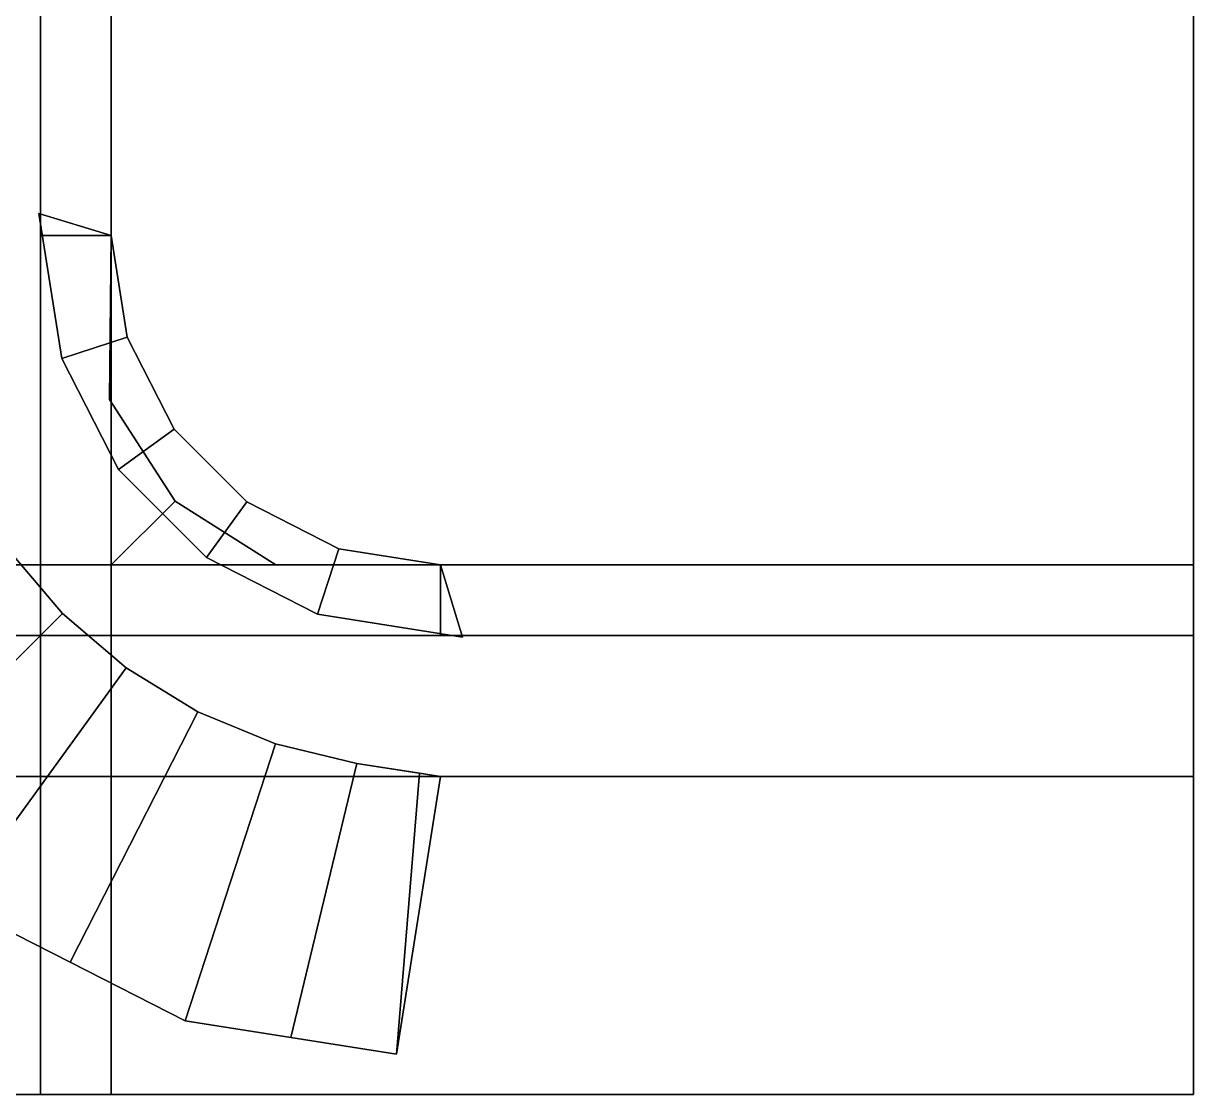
# Model space of a CAD drawing. Header units: millimetres. Extents: x -40.9 to 0, y -39.3 to 53.8.
# Drawn here: x -24.86 to 0, y -39.25 to -16.48 of the extents above; entities that cross this region are included whole.
import ezdxf

# ---------------------------------------------------------------- set-up
doc = ezdxf.new("R2010")
doc.units = ezdxf.units.MM
for name, color, linetype in [('CUBE2', 7, 'Continuous'), ('TUBE5_COP7', 7, 'Continuous'), ('TUBE5_COP8', 7, 'Continuous')]:
    doc.layers.add(name, color=color, linetype=linetype)

msp = doc.modelspace()

# ---------------------------------------------------------------- hatches: boundary and pattern name
at = {"extrusion": (1, 0, 0)}
h = msp.add_hatch(color=256, dxfattribs=at)
h.dxf.hatch_style = 1
h.paths.add_polyline_path([(-39.253, 17.966), (-32.493, 17.966), (-32.493, 15.466), (-29.493, 15.466), (-29.493, 17.966), (-27.993, 17.966), (-27.993, 5.966), (-15.993, 5.966), (-15.993, -8.034), (31.007, -8.034), (31.007, 17.966), (32.507, 17.966), (32.507, 15.466), (35.507, 15.466), (35.507, 17.966), (53.767, 17.966), (53.767, -14.034), (-39.253, -14.034)])

# ---------------------------------------------------------------- linework, layer by layer
at = {"extrusion": (1, 0, 0), "elevation": 0}
msp.add_lwpolyline([(-39.253, 17.966), (-32.493, 17.966), (-32.493, 15.466), (-29.493, 15.466), (-29.493, 17.966), (-27.993, 17.966), (-27.993, 5.966), (-15.993, 5.966), (-15.993, -8.034), (31.007, -8.034), (31.007, 17.966), (32.507, 17.966), (32.507, 15.466), (35.507, 15.466), (35.507, 17.966), (53.767, 17.966), (53.767, -14.034), (-39.253, -14.034)], close=True, dxfattribs=at)
at = {"elevation": 17.966}
msp.add_lwpolyline([(0, -39.253), (0, -32.493), (0, -32.493)], dxfattribs=at)
at = {"layer": 'CUBE2'}
for points, invisible_edges in [([(-27.5, -27.993, 15.466), (-24.5, -27.993, 15.466), (-24.5, -15.993, 15.466)], 12), ([(-24.5, -15.993, 15.466), (-27.5, -15.993, 15.466), (-27.5, -27.993, 15.466)], 12), ([(-27.5, -15.993, -14.034), (-24.5, -15.993, -14.034), (-24.5, -27.993, -14.034)], 12), ([(-27.5, -15.993, -14.034), (-24.5, -27.993, -14.034), (-27.5, -27.993, -14.034)], 1), ([(-24.5, -15.993, -14.034), (-23, -15.993, -14.034), (-23, -27.993, -14.034)], 12), ([(-24.5, -15.993, -14.034), (-23, -27.993, -14.034), (-24.5, -27.993, -14.034)], 1), ([(-24.5, -15.993, 15.466), (-24.5, -27.993, 15.466), (-24.5, -27.993, 15.466)], 12), ([(-24.5, -27.993, 15.466), (-24.5, -20.993, 15.466), (-24.5, -15.993, 15.466)], 14), ([(-24.5, -20.993, 15.466), (-24.5, -15.993, 15.466), (-24.5, -15.993, 15.466)], 12), ([(-24.5, -20.993, 17.966), (-23, -20.993, 17.966), (-23, -15.993, 17.966)], 12), ([(-23, -15.993, 17.966), (-24.5, -15.993, 17.966), (-24.5, -20.993, 17.966)], 12), ([(-24.5, -20.993, 17.966), (-24.5, -15.993, 17.966), (-24.5, -15.993, 15.466)], 12), ([(-24.5, -15.993, 15.466), (-24.5, -20.993, 15.466), (-24.5, -20.993, 17.966)], 12), ([(-23, -15.993, -14.034), (0, -27.993, -14.034), (-23, -27.993, -14.034)], 1), ([(-23, -20.993, 15.466), (-23, -20.993, 15.466), (-23, -15.993, 15.466)], 2), ([(-23, -20.993, 15.466), (-23, -15.993, 15.466), (-23, -15.993, 15.466)], 12), ([(-23, -15.993, 15.466), (-23, -20.993, 15.466), (-23, -20.993, 5.966)], 12), ([(-23, -20.993, 5.966), (-23, -15.993, 5.966), (-23, -15.993, 15.466)], 12), ([(-23, -15.993, 17.966), (-23, -20.993, 17.966), (-23, -20.993, 15.466)], 12), ([(-23, -20.993, 15.466), (-23, -15.993, 15.466), (-23, -15.993, 17.966)], 12), ([(-11.5, -27.993, 5.966), (0, -15.993, 5.966), (-23, -15.993, 5.966)], 13), ([(-11.5, -27.993, 5.966), (-23, -15.993, 5.966), (-23, -20.993, 5.966)], 13), ([(0, -15.993, 5.966), (-11.5, -27.993, 5.966), (-5.75, -27.993, 5.966)], 13), ([(-5.75, -27.993, 5.966), (0, -27.993, 5.966), (0, -15.993, 5.966)], 12), ([(0, -15.993, -14.034), (0, -15.993, -14.034), (0, -27.993, -14.034)], 12), ([(-23, -20.993, 17.966), (-24.5, -20.993, 17.966), (-24.5, -20.993, 15.466)], 12), ([(-24.5, -20.993, 15.466), (-23, -20.993, 15.466), (-23, -20.993, 17.966)], 12), ([(-23.037, -24.481, 15.466), (-23, -20.993, 15.466), (-24.5, -20.993, 15.466)], 12), ([(-23.037, -24.481, 15.466), (-24.5, -20.993, 15.466), (-24.5, -27.993, 15.466)], 13), ([(-23, -20.993, 15.466), (-23.037, -24.481, 15.466), (-23, -20.993, 5.966)], 14), ([(-23.037, -24.481, 15.466), (-23.037, -24.481, 5.966), (-23, -20.993, 5.966)], 12), ([(-23, -20.993, 5.966), (-23.037, -24.481, 5.966), (-21.636, -26.638, 5.966)], 12), ([(-23, -20.993, 15.466), (-23, -20.993, 5.966), (-23, -20.993, 15.466)], 1), ([(-23, -20.993, 5.966), (-16, -27.993, 5.966), (-11.5, -27.993, 5.966)], 13), ([(-16, -27.993, 5.966), (-23, -20.993, 5.966), (-21.636, -26.638, 5.966)], 15), ([(-23.037, -24.481, 15.466), (-24.5, -27.993, 15.466), (-23, -27.993, 15.466)], 13), ([(-23, -27.993, 15.466), (-21.636, -26.638, 15.466), (-23.037, -24.481, 15.466)], 12), ([(-21.636, -26.638, 5.966), (-23.037, -24.481, 5.966), (-23.037, -24.481, 15.466)], 12), ([(-21.636, -26.638, 5.966), (-23.037, -24.481, 15.466), (-21.636, -26.638, 15.466)], 1), ([(-19.5, -27.993, 15.466), (-21.636, -26.638, 15.466), (-23, -27.993, 15.466)], 12), ([(-21.636, -26.638, 15.466), (-19.5, -27.993, 15.466), (-19.5, -27.993, 5.966)], 12), ([(-19.5, -27.993, 5.966), (-21.636, -26.638, 5.966), (-21.636, -26.638, 15.466)], 12), ([(-16, -27.993, 5.966), (-21.636, -26.638, 5.966), (-19.5, -27.993, 5.966)], 1), ([(-27.5, -29.493, 15.466), (-24.5, -29.493, 15.466), (-24.5, -27.993, 15.466)], 12), ([(-24.5, -27.993, 15.466), (-27.5, -27.993, 15.466), (-27.5, -29.493, 15.466)], 12), ([(-27.5, -27.993, -14.034), (-24.5, -27.993, -14.034), (-24.5, -29.493, -14.034)], 12), ([(-27.5, -27.993, -14.034), (-24.5, -29.493, -14.034), (-27.5, -29.493, -14.034)], 1), ([(-24.5, -29.493, 15.466), (-23, -29.493, 15.466), (-23, -27.993, 15.466)], 12), ([(-23, -27.993, 15.466), (-24.5, -27.993, 15.466), (-24.5, -29.493, 15.466)], 12), ([(-24.5, -27.993, -14.034), (-23, -27.993, -14.034), (-23, -29.493, -14.034)], 12), ([(-24.5, -27.993, -14.034), (-23, -29.493, -14.034), (-24.5, -29.493, -14.034)], 1), ([(-24.5, -27.993, 15.466), (-24.5, -29.493, 15.466), (-24.5, -29.493, 15.466)], 12), ([(-24.5, -29.493, 15.466), (-24.5, -27.993, 15.466), (-24.5, -27.993, 15.466)], 12), ([(-23, -29.493, 15.466), (-16, -29.493, 15.466), (-16, -27.993, 15.466)], 12), ([(-16, -27.993, 15.466), (-23, -27.993, 15.466), (-23, -29.493, 15.466)], 12), ([(-23, -27.993, -14.034), (0, -27.993, -14.034), (0, -29.493, -14.034)], 12), ([(-23, -27.993, -14.034), (0, -29.493, -14.034), (-23, -29.493, -14.034)], 1), ([(-16, -27.993, 15.466), (-16, -27.993, 15.466), (-23, -27.993, 15.466)], 2), ([(-16, -27.993, 15.466), (-19.5, -27.993, 15.466), (-23, -27.993, 15.466)], 14), ([(-19.5, -27.993, 15.466), (-16, -27.993, 15.466), (-16, -27.993, 5.966)], 12), ([(-16, -27.993, 5.966), (-19.5, -27.993, 5.966), (-19.5, -27.993, 15.466)], 12), ([(-5.75, -27.993, 5.966), (-11.5, -27.993, 5.966), (-16, -27.993, 15.466)], 14), ([(-5.75, -27.993, 5.966), (-16, -27.993, 15.466), (0, -27.993, 15.466)], 13), ([(-11.5, -27.993, 5.966), (-16, -27.993, 5.966), (-16, -27.993, 15.466)], 12), ([(-11.5, -27.993, 15.466), (-5.75, -27.993, 15.466), (-16, -27.993, 15.466)], 2), ([(-5.75, -27.993, 15.466), (0, -27.993, 15.466), (-16, -27.993, 15.466)], 14), ([(0, -27.993, 15.466), (0, -27.993, 15.466), (-16, -27.993, 15.466)], 14), ([(0, -27.993, 15.466), (-16, -27.993, 15.466), (-16, -27.993, 15.466)], 12), ([(-11.5, -27.993, 17.966), (-16, -27.993, 17.966), (-16, -29.493, 17.966)], 12), ([(-16, -29.493, 17.966), (-5.75, -27.993, 17.966), (-11.5, -27.993, 17.966)], 13), ([(-16, -29.493, 17.966), (0, -29.493, 17.966), (-5.75, -27.993, 17.966)], 14), ([(-16, -27.993, 17.966), (-11.5, -27.993, 17.966), (-11.5, -27.993, 15.466)], 12), ([(-11.5, -27.993, 15.466), (-16, -27.993, 15.466), (-16, -27.993, 17.966)], 12), ([(-16, -29.493, 17.966), (-16, -27.993, 17.966), (-16, -27.993, 15.466)], 12), ([(-16, -27.993, 15.466), (-16, -29.493, 15.466), (-16, -29.493, 17.966)], 12), ([(-11.5, -27.993, 17.966), (-5.75, -27.993, 17.966), (-5.75, -27.993, 15.466)], 12), ([(-5.75, -27.993, 15.466), (-11.5, -27.993, 15.466), (-11.5, -27.993, 17.966)], 12), ([(0, -27.993, 5.966), (-5.75, -27.993, 5.966), (0, -27.993, 15.466)], 2), ([(0, -29.493, 17.966), (0, -27.993, 17.966), (-5.75, -27.993, 17.966)], 12), ([(0, -27.993, 15.466), (-5.75, -27.993, 15.466), (-5.75, -27.993, 17.966)], 12), ([(0, -27.993, 15.466), (-5.75, -27.993, 17.966), (0, -27.993, 17.966)], 1), ([(-27.5, -32.493, 15.466), (-24.5, -32.493, 15.466), (-24.5, -29.493, 15.466)], 12), ([(-24.5, -29.493, 15.466), (-27.5, -29.493, 15.466), (-27.5, -32.493, 15.466)], 12), ([(-27.5, -29.493, -14.034), (-24.5, -29.493, -14.034), (-24.5, -32.493, -14.034)], 12), ([(-27.5, -29.493, -14.034), (-24.5, -32.493, -14.034), (-27.5, -32.493, -14.034)], 1), ([(-24.5, -32.493, 15.466), (-23, -32.493, 15.466), (-23, -29.493, 15.466)], 12), ([(-23, -29.493, 15.466), (-24.5, -29.493, 15.466), (-24.5, -32.493, 15.466)], 12), ([(-24.5, -29.493, -14.034), (-23, -29.493, -14.034), (-23, -32.493, -14.034)], 12), ([(-24.5, -29.493, -14.034), (-23, -32.493, -14.034), (-24.5, -32.493, -14.034)], 1), ([(-24.5, -29.493, 15.466), (-23, -29.493, 15.466), (-23, -29.493, 15.466)], 12), ([(-23, -29.493, 15.466), (-24.5, -29.493, 15.466), (-24.5, -29.493, 15.466)], 12), ([(-23, -32.493, 15.466), (0, -32.493, 15.466), (0, -29.493, 15.466)], 12), ([(0, -29.493, 15.466), (-23, -29.493, 15.466), (-23, -32.493, 15.466)], 12), ([(-23, -29.493, -14.034), (0, -29.493, -14.034), (0, -32.493, -14.034)], 12), ([(-23, -29.493, -14.034), (0, -32.493, -14.034), (-23, -32.493, -14.034)], 1), ([(-16, -29.493, 15.466), (-23, -29.493, 15.466), (0, -29.493, 15.466)], 14), ([(-23, -29.493, 15.466), (-23, -29.493, 15.466), (0, -29.493, 15.466)], 12), ([(0, -29.493, 15.466), (0, -29.493, 15.466), (-16, -29.493, 15.466)], 12), ([(0, -29.493, 17.966), (-16, -29.493, 17.966), (-16, -29.493, 15.466)], 12), ([(-16, -29.493, 15.466), (0, -29.493, 15.466), (0, -29.493, 17.966)], 12), ([(-27.5, -39.253, 17.966), (-24.5, -39.253, 17.966), (-24.5, -32.493, 17.966)], 12), ([(-24.5, -32.493, 17.966), (-27.5, -32.493, 17.966), (-27.5, -39.253, 17.966)], 12), ([(-27.5, -32.493, -14.034), (-24.5, -32.493, -14.034), (-24.5, -39.253, -14.034)], 12), ([(-27.5, -32.493, -14.034), (-24.5, -39.253, -14.034), (-27.5, -39.253, -14.034)], 1), ([(-24.5, -32.493, 17.966), (-24.5, -32.493, 15.466), (-27.5, -32.493, 17.966)], 2), ([(-24.5, -32.493, 15.466), (-27.5, -32.493, 15.466), (-27.5, -32.493, 17.966)], 12), ([(-24.5, -39.253, 17.966), (-23, -39.253, 17.966), (-23, -32.493, 17.966)], 12), ([(-23, -32.493, 17.966), (-24.5, -32.493, 17.966), (-24.5, -39.253, 17.966)], 12), ([(-24.5, -32.493, -14.034), (-23, -32.493, -14.034), (-23, -39.253, -14.034)], 12), ([(-24.5, -32.493, -14.034), (-23, -39.253, -14.034), (-24.5, -39.253, -14.034)], 1), ([(-23, -32.493, 17.966), (-23, -32.493, 15.466), (-24.5, -32.493, 17.966)], 2), ([(-23, -32.493, 15.466), (-24.5, -32.493, 15.466), (-24.5, -32.493, 17.966)], 12), ([(-23, -39.253, 17.966), (0, -39.253, 17.966), (0, -32.493, 17.966)], 12), ([(0, -32.493, 17.966), (-23, -32.493, 17.966), (-23, -39.253, 17.966)], 12), ([(-23, -32.493, -14.034), (0, -32.493, -14.034), (0, -39.253, -14.034)], 12), ([(-23, -32.493, -14.034), (0, -39.253, -14.034), (-23, -39.253, -14.034)], 1), ([(0, -32.493, 17.966), (0, -32.493, 15.466), (-23, -32.493, 17.966)], 2), ([(0, -32.493, 15.466), (-23, -32.493, 15.466), (-23, -32.493, 17.966)], 12), ([(-27.5, -39.253, 13.966), (-24.5, -39.253, 13.966), (-24.5, -39.253, 17.966)], 12), ([(-27.5, -39.253, 13.966), (-24.5, -39.253, 17.966), (-27.5, -39.253, 17.966)], 1), ([(-27.5, -39.253, 9.966), (-24.5, -39.253, 9.966), (-24.5, -39.253, 13.966)], 12), ([(-27.5, -39.253, 9.966), (-24.5, -39.253, 13.966), (-27.5, -39.253, 13.966)], 1), ([(-27.5, -39.253, 5.966), (-24.5, -39.253, 5.966), (-24.5, -39.253, 9.966)], 12), ([(-27.5, -39.253, 5.966), (-24.5, -39.253, 9.966), (-27.5, -39.253, 9.966)], 1), ([(-27.5, -39.253, 1.966), (-24.5, -39.253, 1.966), (-24.5, -39.253, 5.966)], 12), ([(-27.5, -39.253, 1.966), (-24.5, -39.253, 5.966), (-27.5, -39.253, 5.966)], 1), ([(-27.5, -39.253, -2.034), (-24.5, -39.253, -2.034), (-24.5, -39.253, 1.966)], 12), ([(-27.5, -39.253, -2.034), (-24.5, -39.253, 1.966), (-27.5, -39.253, 1.966)], 1), ([(-27.5, -39.253, -6.034), (-24.5, -39.253, -6.034), (-24.5, -39.253, -2.034)], 12), ([(-27.5, -39.253, -6.034), (-24.5, -39.253, -2.034), (-27.5, -39.253, -2.034)], 1), ([(-27.5, -39.253, -10.034), (-24.5, -39.253, -10.034), (-24.5, -39.253, -6.034)], 12), ([(-27.5, -39.253, -10.034), (-24.5, -39.253, -6.034), (-27.5, -39.253, -6.034)], 1), ([(-27.5, -39.253, -14.034), (-24.5, -39.253, -14.034), (-24.5, -39.253, -10.034)], 12), ([(-27.5, -39.253, -14.034), (-24.5, -39.253, -10.034), (-27.5, -39.253, -10.034)], 1), ([(-24.5, -39.253, 13.966), (-23, -39.253, 13.966), (-23, -39.253, 17.966)], 12), ([(-24.5, -39.253, 13.966), (-23, -39.253, 17.966), (-24.5, -39.253, 17.966)], 1), ([(-24.5, -39.253, 9.966), (-23, -39.253, 9.966), (-23, -39.253, 13.966)], 12), ([(-24.5, -39.253, 9.966), (-23, -39.253, 13.966), (-24.5, -39.253, 13.966)], 1), ([(-24.5, -39.253, 5.966), (-23, -39.253, 5.966), (-23, -39.253, 9.966)], 12), ([(-24.5, -39.253, 5.966), (-23, -39.253, 9.966), (-24.5, -39.253, 9.966)], 1), ([(-24.5, -39.253, 1.966), (-23, -39.253, 1.966), (-23, -39.253, 5.966)], 12), ([(-24.5, -39.253, 1.966), (-23, -39.253, 5.966), (-24.5, -39.253, 5.966)], 1), ([(-24.5, -39.253, -2.034), (-23, -39.253, -2.034), (-23, -39.253, 1.966)], 12), ([(-24.5, -39.253, -2.034), (-23, -39.253, 1.966), (-24.5, -39.253, 1.966)], 1), ([(-24.5, -39.253, -6.034), (-23, -39.253, -6.034), (-23, -39.253, -2.034)], 12), ([(-24.5, -39.253, -6.034), (-23, -39.253, -2.034), (-24.5, -39.253, -2.034)], 1), ([(-24.5, -39.253, -10.034), (-23, -39.253, -10.034), (-23, -39.253, -6.034)], 12), ([(-24.5, -39.253, -10.034), (-23, -39.253, -6.034), (-24.5, -39.253, -6.034)], 1), ([(-24.5, -39.253, -14.034), (-23, -39.253, -14.034), (-23, -39.253, -10.034)], 12), ([(-24.5, -39.253, -14.034), (-23, -39.253, -10.034), (-24.5, -39.253, -10.034)], 1), ([(-23, -39.253, 13.966), (0, -39.253, 13.966), (0, -39.253, 17.966)], 12), ([(-23, -39.253, 13.966), (0, -39.253, 17.966), (-23, -39.253, 17.966)], 1), ([(-23, -39.253, 9.966), (0, -39.253, 9.966), (0, -39.253, 13.966)], 12), ([(-23, -39.253, 9.966), (0, -39.253, 13.966), (-23, -39.253, 13.966)], 1), ([(-23, -39.253, 5.966), (0, -39.253, 5.966), (0, -39.253, 9.966)], 12), ([(-23, -39.253, 5.966), (0, -39.253, 9.966), (-23, -39.253, 9.966)], 1), ([(-23, -39.253, 1.966), (0, -39.253, 1.966), (0, -39.253, 5.966)], 12), ([(-23, -39.253, 1.966), (0, -39.253, 5.966), (-23, -39.253, 5.966)], 1), ([(-23, -39.253, -2.034), (0, -39.253, -2.034), (0, -39.253, 1.966)], 12), ([(-23, -39.253, -2.034), (0, -39.253, 1.966), (-23, -39.253, 1.966)], 1), ([(-23, -39.253, -6.034), (0, -39.253, -6.034), (0, -39.253, -2.034)], 12), ([(-23, -39.253, -6.034), (0, -39.253, -2.034), (-23, -39.253, -2.034)], 1), ([(-23, -39.253, -10.034), (0, -39.253, -10.034), (0, -39.253, -6.034)], 12), ([(-23, -39.253, -10.034), (0, -39.253, -6.034), (-23, -39.253, -6.034)], 1), ([(-23, -39.253, -14.034), (0, -39.253, -14.034), (0, -39.253, -10.034)], 12), ([(-23, -39.253, -14.034), (0, -39.253, -10.034), (-23, -39.253, -10.034)], 1)]:
    msp.add_3dface(points, dxfattribs=dict(at, invisible_edges=invisible_edges))
at = {"layer": 'TUBE5_COP7'}
for points, invisible_edges in [([(-25.19, -27.67, 17.966), (-28.256, -33.25, 17.966), (-24.032, -29.025, 17.966)], 1), ([(-25.19, -27.67, 5.666), (-24.032, -29.025, 5.666), (-28.256, -33.25, 5.666)], 12), ([(-24.032, -29.025, 17.966), (-24.032, -29.025, 11.816), (-25.19, -27.67, 17.966)], 2), ([(-24.032, -29.025, 11.816), (-25.19, -27.67, 11.816), (-25.19, -27.67, 17.966)], 12), ([(-25.19, -27.67, 11.816), (-24.032, -29.025, 11.816), (-24.032, -29.025, 5.666)], 12), ([(-24.032, -29.025, 5.666), (-25.19, -27.67, 5.666), (-25.19, -27.67, 11.816)], 12), ([(-28.256, -33.25, 5.666), (-24.032, -29.025, 5.666), (-22.677, -30.183, 5.666)], 12), ([(-22.677, -30.183, 17.966), (-24.032, -29.025, 17.966), (-28.256, -33.25, 17.966)], 12), ([(-22.677, -30.183, 17.966), (-22.677, -30.183, 11.816), (-24.032, -29.025, 17.966)], 2), ([(-22.677, -30.183, 11.816), (-24.032, -29.025, 11.816), (-24.032, -29.025, 17.966)], 12), ([(-22.677, -30.183, 5.666), (-24.032, -29.025, 5.666), (-24.032, -29.025, 11.816)], 12), ([(-22.677, -30.183, 5.666), (-24.032, -29.025, 11.816), (-22.677, -30.183, 11.816)], 1), ([(-28.256, -33.25, 5.666), (-22.677, -30.183, 5.666), (-26.315, -35.191, 5.666)], 1), ([(-26.315, -35.191, 17.966), (-22.677, -30.183, 17.966), (-28.256, -33.25, 17.966)], 2), ([(-22.677, -30.183, 17.966), (-26.315, -35.191, 17.966), (-23.869, -36.437, 17.966)], 12), ([(-23.869, -36.437, 5.666), (-26.315, -35.191, 5.666), (-22.677, -30.183, 5.666)], 12), ([(-22.677, -30.183, 17.966), (-23.869, -36.437, 17.966), (-21.157, -31.114, 17.966)], 1), ([(-21.157, -31.114, 5.666), (-23.869, -36.437, 5.666), (-22.677, -30.183, 5.666)], 2), ([(-21.157, -31.114, 17.966), (-21.157, -31.114, 11.816), (-22.677, -30.183, 17.966)], 2), ([(-21.157, -31.114, 11.816), (-22.677, -30.183, 11.816), (-22.677, -30.183, 17.966)], 12), ([(-22.677, -30.183, 11.816), (-21.157, -31.114, 11.816), (-21.157, -31.114, 5.666)], 12), ([(-21.157, -31.114, 5.666), (-22.677, -30.183, 5.666), (-22.677, -30.183, 11.816)], 12), ([(-23.869, -36.437, 5.666), (-21.157, -31.114, 5.666), (-19.51, -31.797, 5.666)], 12), ([(-19.51, -31.797, 17.966), (-21.157, -31.114, 17.966), (-23.869, -36.437, 17.966)], 12), ([(-19.51, -31.797, 17.966), (-19.51, -31.797, 11.816), (-21.157, -31.114, 17.966)], 2), ([(-19.51, -31.797, 11.816), (-21.157, -31.114, 11.816), (-21.157, -31.114, 17.966)], 12), ([(-19.51, -31.797, 5.666), (-21.157, -31.114, 5.666), (-21.157, -31.114, 11.816)], 12), ([(-19.51, -31.797, 5.666), (-21.157, -31.114, 11.816), (-19.51, -31.797, 11.816)], 1), ([(-23.869, -36.437, 5.666), (-19.51, -31.797, 5.666), (-21.423, -37.684, 5.666)], 1), ([(-21.423, -37.684, 17.966), (-19.51, -31.797, 17.966), (-23.869, -36.437, 17.966)], 2), ([(-19.51, -31.797, 17.966), (-21.423, -37.684, 17.966), (-19.179, -38.039, 17.966)], 12), ([(-19.179, -38.039, 5.666), (-21.423, -37.684, 5.666), (-19.51, -31.797, 5.666)], 12), ([(-19.51, -31.797, 17.966), (-19.179, -38.039, 17.966), (-17.777, -32.212, 17.966)], 1), ([(-17.777, -32.212, 17.966), (-17.777, -32.212, 11.816), (-19.51, -31.797, 17.966)], 2), ([(-17.777, -32.212, 11.816), (-19.51, -31.797, 11.816), (-19.51, -31.797, 17.966)], 12), ([(-19.51, -31.797, 11.816), (-17.777, -32.212, 11.816), (-17.777, -32.212, 5.666)], 12), ([(-17.777, -32.212, 5.666), (-19.51, -31.797, 5.666), (-19.51, -31.797, 11.816)], 12), ([(-17.777, -32.212, 5.666), (-19.179, -38.039, 5.666), (-19.51, -31.797, 5.666)], 2), ([(-16.935, -38.395, 5.666), (-19.179, -38.039, 5.666), (-17.777, -32.212, 5.666)], 12), ([(-16.935, -38.395, 17.966), (-17.777, -32.212, 17.966), (-19.179, -38.039, 17.966)], 1), ([(-16.935, -38.395, 5.666), (-17.777, -32.212, 5.666), (-16.444, -32.423, 5.676)], 1), ([(-16.444, -32.423, 17.966), (-16, -32.493, 11.816), (-17.777, -32.212, 11.816)], 12), ([(-16.444, -32.423, 17.966), (-17.777, -32.212, 11.816), (-17.777, -32.212, 17.966)], 1), ([(-16.444, -32.423, 5.676), (-17.777, -32.212, 5.666), (-17.777, -32.212, 11.816)], 12), ([(-16.444, -32.423, 5.676), (-17.777, -32.212, 11.816), (-16, -32.493, 11.816)], 1), ([(-16.935, -38.395, 17.966), (-16.444, -32.423, 17.966), (-17.777, -32.212, 17.966)], 12), ([(-16.935, -38.395, 17.966), (-16, -32.493, 11.816), (-16.444, -32.423, 17.966)], 1), ([(-16, -32.493, 11.816), (-16.935, -38.395, 5.666), (-16.444, -32.423, 5.676)], 1), ([(-16.935, -38.395, 17.966), (-16.935, -38.395, 11.816), (-16, -32.493, 11.816)], 12), ([(-16, -32.493, 11.816), (-16.935, -38.395, 11.816), (-16.935, -38.395, 5.666)], 12), ([(-23.869, -36.437, 17.966), (-26.315, -35.191, 17.966), (-23.869, -36.437, 5.666)], 14), ([(-26.315, -35.191, 17.966), (-26.315, -35.191, 5.666), (-23.869, -36.437, 5.666)], 12), ([(-23.869, -36.437, 17.966), (-23.869, -36.437, 5.666), (-21.423, -37.684, 5.666)], 13), ([(-23.869, -36.437, 17.966), (-21.423, -37.684, 5.666), (-21.423, -37.684, 17.966)], 1), ([(-21.423, -37.684, 5.666), (-19.179, -38.039, 5.666), (-16.935, -38.395, 11.816)], 14), ([(-16.935, -38.395, 11.816), (-19.179, -38.039, 17.966), (-21.423, -37.684, 17.966)], 13), ([(-16.935, -38.395, 11.816), (-21.423, -37.684, 17.966), (-21.423, -37.684, 5.666)], 13), ([(-19.179, -38.039, 17.966), (-16.935, -38.395, 11.816), (-16.935, -38.395, 17.966)], 1), ([(-19.179, -38.039, 5.666), (-16.935, -38.395, 5.666), (-16.935, -38.395, 11.816)], 12)]:
    msp.add_3dface(points, dxfattribs=dict(at, invisible_edges=invisible_edges))
at = {"layer": 'TUBE5_COP8'}
for points, invisible_edges in [([(-24.537, -20.524, 17.966), (-24.537, -20.524, 5.666), (-24.048, -23.608, 5.666)], 12), ([(-24.537, -20.524, 17.966), (-24.048, -23.608, 5.666), (-24.048, -23.608, 17.966)], 1), ([(-23, -20.993, 17.966), (-24.537, -20.524, 17.966), (-24.048, -23.608, 17.966)], 12), ([(-24.048, -23.608, 5.666), (-24.537, -20.524, 5.666), (-23, -20.993, 5.666)], 12), ([(-24.537, -20.524, 17.966), (-23, -20.993, 17.966), (-23, -20.993, 5.666)], 12), ([(-23, -20.993, 5.666), (-24.537, -20.524, 5.666), (-24.537, -20.524, 17.966)], 12), ([(-24.048, -23.608, 17.966), (-22.657, -23.156, 17.966), (-23, -20.993, 17.966)], 12), ([(-23, -20.993, 5.666), (-22.657, -23.156, 5.666), (-24.048, -23.608, 5.666)], 12), ([(-22.657, -23.156, 17.966), (-22.657, -23.156, 5.666), (-23, -20.993, 17.966)], 2), ([(-22.657, -23.156, 5.666), (-23, -20.993, 5.666), (-23, -20.993, 17.966)], 12), ([(-21.663, -25.108, 17.966), (-22.657, -23.156, 17.966), (-24.048, -23.608, 17.966)], 12), ([(-24.048, -23.608, 5.666), (-22.657, -23.156, 5.666), (-21.663, -25.108, 5.666)], 12), ([(-21.663, -25.108, 17.966), (-21.663, -25.108, 5.666), (-22.657, -23.156, 17.966)], 2), ([(-21.663, -25.108, 5.666), (-22.657, -23.156, 5.666), (-22.657, -23.156, 17.966)], 12), ([(-24.048, -23.608, 17.966), (-24.048, -23.608, 5.666), (-22.846, -25.968, 17.966)], 2), ([(-24.048, -23.608, 5.666), (-22.846, -25.968, 5.666), (-22.846, -25.968, 17.966)], 12), ([(-22.846, -25.968, 17.966), (-21.663, -25.108, 17.966), (-24.048, -23.608, 17.966)], 2), ([(-24.048, -23.608, 5.666), (-21.663, -25.108, 5.666), (-22.846, -25.968, 5.666)], 1), ([(-20.114, -26.656, 17.966), (-21.663, -25.108, 17.966), (-22.846, -25.968, 17.966)], 12), ([(-22.846, -25.968, 5.666), (-21.663, -25.108, 5.666), (-20.114, -26.656, 5.666)], 12), ([(-20.114, -26.656, 17.966), (-20.114, -26.656, 5.666), (-21.663, -25.108, 17.966)], 2), ([(-20.114, -26.656, 5.666), (-21.663, -25.108, 5.666), (-21.663, -25.108, 17.966)], 12), ([(-22.846, -25.968, 17.966), (-22.846, -25.968, 5.666), (-20.974, -27.84, 17.966)], 2), ([(-22.846, -25.968, 5.666), (-20.974, -27.84, 5.666), (-20.974, -27.84, 17.966)], 12), ([(-20.974, -27.84, 17.966), (-20.114, -26.656, 17.966), (-22.846, -25.968, 17.966)], 2), ([(-22.846, -25.968, 5.666), (-20.114, -26.656, 5.666), (-20.974, -27.84, 5.666)], 1), ([(-20.114, -26.656, 17.966), (-20.974, -27.84, 17.966), (-18.615, -29.042, 17.966)], 12), ([(-20.974, -27.84, 5.666), (-20.114, -26.656, 5.666), (-18.163, -27.651, 5.666)], 12), ([(-18.163, -27.651, 17.966), (-18.163, -27.651, 5.666), (-20.114, -26.656, 17.966)], 2), ([(-18.163, -27.651, 5.666), (-20.114, -26.656, 5.666), (-20.114, -26.656, 17.966)], 12), ([(-18.615, -29.042, 17.966), (-18.163, -27.651, 17.966), (-20.114, -26.656, 17.966)], 12), ([(-20.974, -27.84, 5.666), (-18.163, -27.651, 5.666), (-18.615, -29.042, 5.666)], 1), ([(-20.974, -27.84, 17.966), (-20.974, -27.84, 5.666), (-18.615, -29.042, 17.966)], 2), ([(-20.974, -27.84, 5.666), (-18.615, -29.042, 5.666), (-18.615, -29.042, 17.966)], 12), ([(-18.615, -29.042, 17.966), (-16, -27.993, 17.966), (-18.163, -27.651, 17.966)], 1), ([(-18.615, -29.042, 5.666), (-18.163, -27.651, 5.666), (-16, -27.993, 5.666)], 12), ([(-16, -27.993, 17.966), (-16, -27.993, 5.666), (-18.163, -27.651, 17.966)], 2), ([(-16, -27.993, 5.666), (-18.163, -27.651, 5.666), (-18.163, -27.651, 17.966)], 12), ([(-18.615, -29.042, 17.966), (-15.531, -29.53, 17.966), (-16, -27.993, 17.966)], 12), ([(-18.615, -29.042, 5.666), (-16, -27.993, 5.666), (-15.531, -29.53, 5.666)], 1), ([(-15.531, -29.53, 5.666), (-16, -27.993, 5.666), (-16, -27.993, 17.966)], 12), ([(-15.531, -29.53, 5.666), (-16, -27.993, 17.966), (-15.531, -29.53, 17.966)], 1), ([(-18.615, -29.042, 17.966), (-18.615, -29.042, 5.666), (-15.531, -29.53, 17.966)], 2), ([(-18.615, -29.042, 5.666), (-15.531, -29.53, 5.666), (-15.531, -29.53, 17.966)], 12)]:
    msp.add_3dface(points, dxfattribs=dict(at, invisible_edges=invisible_edges))

doc.saveas('drawing.dxf')
